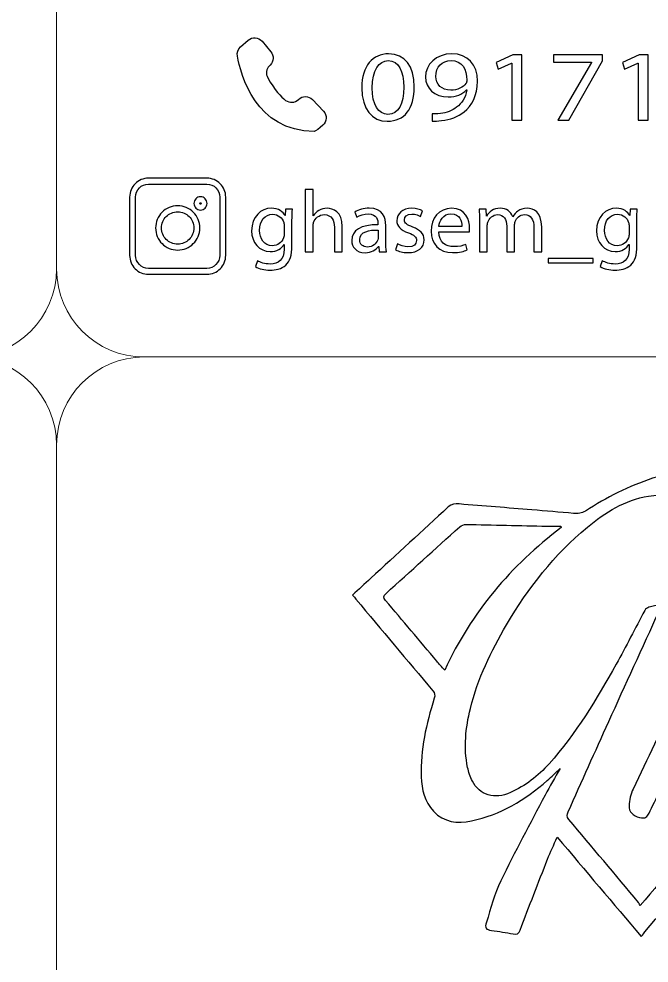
# Model space of a CAD drawing. Header units: millimetres. Extents: x -576 to 618, y 160 to 343.
# Drawn here: x 138.65 to 160.1, y 282.68 to 314.8 of the extents above; entities that cross this region are included whole.
import ezdxf

# ---------------------------------------------------------------- set-up
doc = ezdxf.new("R2010")
doc.units = ezdxf.units.MM
doc.header["$MEASUREMENT"] = 0
doc.layers.add('Layer 1', color=7, linetype='Continuous')

msp = doc.modelspace()

# ---------------------------------------------------------------- linework, layer by layer
at = {"layer": 'Layer 1', "color": 250, "lineweight": 18}
for points in [[(103.1217, 343.1001), (103.1217, 343.1001), (136.9517, 343.1001), (136.9517, 343.1001), (138.5957, 343.1001), (139.9367, 341.7591), (139.9367, 340.1151), (139.9367, 340.1151), (139.9367, 306.2851), (139.9367, 306.2851), (139.9367, 304.6411), (138.5957, 303.3001), (136.9517, 303.3001), (136.9517, 303.3001), (103.1217, 303.3001), (103.1217, 303.3001), (101.4777, 303.3001), (100.1367, 304.6411), (100.1367, 306.2851), (100.1367, 306.2851), (100.1367, 340.1151), (100.1367, 340.1151), (100.1367, 341.7591), (101.4777, 343.1001), (103.1217, 343.1001)], [(142.9217, 343.1001), (142.9217, 343.1001), (176.7517, 343.1001), (176.7517, 343.1001), (178.3957, 343.1001), (179.7367, 341.7591), (179.7367, 340.1151), (179.7367, 340.1151), (179.7367, 306.2851), (179.7367, 306.2851), (179.7367, 304.6411), (178.3957, 303.3001), (176.7517, 303.3001), (176.7517, 303.3001), (142.9217, 303.3001), (142.9217, 303.3001), (141.2777, 303.3001), (139.9367, 304.6411), (139.9367, 306.2851), (139.9367, 306.2851), (139.9367, 340.1151), (139.9367, 340.1151), (139.9367, 341.7591), (141.2777, 343.1001), (142.9217, 343.1001)], [(103.1217, 303.3001), (103.1217, 303.3001), (136.9517, 303.3001), (136.9517, 303.3001), (138.5957, 303.3001), (139.9367, 301.9591), (139.9367, 300.3151), (139.9367, 300.3151), (139.9367, 266.4851), (139.9367, 266.4851), (139.9367, 264.8411), (138.5957, 263.5001), (136.9517, 263.5001), (136.9517, 263.5001), (103.1217, 263.5001), (103.1217, 263.5001), (101.4777, 263.5001), (100.1367, 264.8411), (100.1367, 266.4851), (100.1367, 266.4851), (100.1367, 300.3151), (100.1367, 300.3151), (100.1367, 301.9591), (101.4777, 303.3001), (103.1217, 303.3001)], [(142.9217, 303.3001), (142.9217, 303.3001), (176.7517, 303.3001), (176.7517, 303.3001), (178.3957, 303.3001), (179.7367, 301.9591), (179.7367, 300.3151), (179.7367, 300.3151), (179.7367, 266.4851), (179.7367, 266.4851), (179.7367, 264.8411), (178.3957, 263.5001), (176.7517, 263.5001), (176.7517, 263.5001), (142.9217, 263.5001), (142.9217, 263.5001), (141.2777, 263.5001), (139.9367, 264.8411), (139.9367, 266.4851), (139.9367, 266.4851), (139.9367, 300.3151), (139.9367, 300.3151), (139.9367, 301.9591), (141.2777, 303.3001), (142.9217, 303.3001)]]:
    msp.add_open_spline(points, degree=3, knots=[0, 0, 0, 0, 0.125, 0.125, 0.125, 0.25, 0.25, 0.25, 0.375, 0.375, 0.375, 0.5, 0.5, 0.5, 0.625, 0.625, 0.625, 0.75, 0.75, 0.75, 0.875, 0.875, 0.875, 1, 1, 1, 1], dxfattribs=at)
at = {"layer": 'Layer 1', "color": 230}
for points, knots in [([(147.1781, 313.2016), (147.1781, 313.2016), (147.2074, 313.2304), (147.2074, 313.2304), (147.3313, 313.3527), (147.3407, 313.5498), (147.228, 313.6828), (147.228, 313.6828), (146.9285, 314.0381), (146.9285, 314.0381), (146.8077, 314.1811), (146.5934, 314.1967), (146.4533, 314.0734), (146.4533, 314.0734), (146.1956, 313.8463), (146.1956, 313.8463), (146.107, 313.7683), (146.0667, 313.65), (146.0886, 313.5337), (146.205, 312.909), (146.726, 310.972), (148.7057, 310.972), (148.7503, 310.972), (148.8779, 311.0753), (148.9984, 311.1824), (149.1394, 311.3084), (149.1488, 311.5253), (149.0187, 311.6619), (149.0187, 311.6619), (148.6455, 312.0541), (148.6455, 312.0541), (148.5166, 312.1898), (148.301, 312.1927), (148.1684, 312.06), (148.0502, 311.9417), (147.8639, 311.9284), (147.731, 312.0295), (147.5709, 312.1511), (147.3534, 312.3779), (147.121, 312.7998), (147.0486, 312.9312), (147.0714, 313.0966), (147.1781, 313.2016)], [0, 0, 0, 0, 0.0714286, 0.0714286, 0.0714286, 0.1428571, 0.1428571, 0.1428571, 0.2142857, 0.2142857, 0.2142857, 0.2857143, 0.2857143, 0.2857143, 0.3571429, 0.3571429, 0.3571429, 0.4285714, 0.4285714, 0.4285714, 0.5, 0.5, 0.5, 0.5714286, 0.5714286, 0.5714286, 0.6428571, 0.6428571, 0.6428571, 0.7142857, 0.7142857, 0.7142857, 0.7857143, 0.7857143, 0.7857143, 0.8571429, 0.8571429, 0.8571429, 0.9285714, 0.9285714, 0.9285714, 1, 1, 1, 1]), ([(152.1079, 312.4904), (152.1079, 311.7363), (151.7759, 311.3197), (151.1924, 311.3197), (150.678, 311.3197), (150.3295, 311.7259), (150.3213, 312.4601), (150.3213, 313.2039), (150.7023, 313.6136), (151.2371, 313.6136), (151.7922, 313.6136), (152.1079, 313.1971), (152.1079, 312.4904)], [0, 0, 0, 0, 0.25, 0.25, 0.25, 0.5, 0.5, 0.5, 0.75, 0.75, 0.75, 1, 1, 1, 1]), ([(152.7126, 311.569), (152.7897, 311.5621), (152.8789, 311.569), (153.0003, 311.579), (153.2068, 311.6034), (153.4015, 311.6748), (153.5513, 311.7943), (153.7258, 311.9275), (153.8512, 312.1219), (153.8998, 312.3846), (153.8998, 312.3846), (153.8877, 312.3846), (153.8877, 312.3846), (153.7419, 312.2345), (153.5314, 312.1459), (153.2677, 312.1459), (152.7937, 312.1459), (152.4898, 312.4464), (152.4898, 312.8251), (152.4898, 313.2448), (152.8505, 313.6136), (153.3894, 313.6136), (153.9282, 313.6136), (154.2605, 313.2448), (154.2605, 312.6785), (154.2605, 312.1902), (154.0658, 311.8489), (153.8066, 311.6373), (153.6041, 311.4701), (153.3245, 311.3677), (153.0408, 311.3403), (152.9114, 311.3232), (152.7978, 311.3197), (152.7126, 311.3232), (152.7126, 311.3232), (152.7126, 311.569), (152.7126, 311.569)], [0, 0, 0, 0, 0.0833333, 0.0833333, 0.0833333, 0.1666667, 0.1666667, 0.1666667, 0.25, 0.25, 0.25, 0.3333333, 0.3333333, 0.3333333, 0.4166667, 0.4166667, 0.4166667, 0.5, 0.5, 0.5, 0.5833333, 0.5833333, 0.5833333, 0.6666667, 0.6666667, 0.6666667, 0.75, 0.75, 0.75, 0.8333333, 0.8333333, 0.8333333, 0.9166667, 0.9166667, 0.9166667, 1, 1, 1, 1]), ([(155.4281, 313.2961), (155.4281, 313.2961), (155.42, 313.2961), (155.42, 313.2961), (155.42, 313.2961), (154.9623, 313.088), (154.9623, 313.088), (154.9623, 313.088), (154.8933, 313.3167), (154.8933, 313.3167), (154.8933, 313.3167), (155.4686, 313.576), (155.4686, 313.576), (155.4686, 313.576), (155.7725, 313.576), (155.7725, 313.576), (155.7725, 313.576), (155.7725, 311.3573), (155.7725, 311.3573), (155.7725, 311.3573), (155.4281, 311.3573), (155.4281, 311.3573), (155.4281, 311.3573), (155.4281, 313.2961), (155.4281, 313.2961)], [0, 0, 0, 0, 0.125, 0.125, 0.125, 0.25, 0.25, 0.25, 0.375, 0.375, 0.375, 0.5, 0.5, 0.5, 0.625, 0.625, 0.625, 0.75, 0.75, 0.75, 0.875, 0.875, 0.875, 1, 1, 1, 1]), ([(158.5124, 313.5761), (158.5124, 313.5761), (158.5124, 313.378), (158.5124, 313.378), (158.5124, 313.378), (157.3657, 311.3574), (157.3657, 311.3574), (157.3657, 311.3574), (156.9972, 311.3574), (156.9972, 311.3574), (156.9972, 311.3574), (158.1397, 313.3203), (158.1397, 313.3203), (158.1397, 313.3203), (158.1397, 313.3269), (158.1397, 313.3269), (158.1397, 313.3269), (156.8512, 313.3269), (156.8512, 313.3269), (156.8512, 313.3269), (156.8512, 313.5761), (156.8512, 313.5761), (156.8512, 313.5761), (158.5124, 313.5761), (158.5124, 313.5761)], [0, 0, 0, 0, 0.125, 0.125, 0.125, 0.25, 0.25, 0.25, 0.375, 0.375, 0.375, 0.5, 0.5, 0.5, 0.625, 0.625, 0.625, 0.75, 0.75, 0.75, 0.875, 0.875, 0.875, 1, 1, 1, 1]), ([(159.7246, 313.2961), (159.7246, 313.2961), (159.7164, 313.2961), (159.7164, 313.2961), (159.7164, 313.2961), (159.2587, 313.088), (159.2587, 313.088), (159.2587, 313.088), (159.1899, 313.3167), (159.1899, 313.3167), (159.1899, 313.3167), (159.7652, 313.576), (159.7652, 313.576), (159.7652, 313.576), (160.0691, 313.576), (160.0691, 313.576), (160.0691, 313.576), (160.0691, 311.3573), (160.0691, 311.3573), (160.0691, 311.3573), (159.7246, 311.3573), (159.7246, 311.3573), (159.7246, 311.3573), (159.7246, 313.2961), (159.7246, 313.2961)], [0, 0, 0, 0, 0.125, 0.125, 0.125, 0.25, 0.25, 0.25, 0.375, 0.375, 0.375, 0.5, 0.5, 0.5, 0.625, 0.625, 0.625, 0.75, 0.75, 0.75, 0.875, 0.875, 0.875, 1, 1, 1, 1]), ([(150.678, 312.4564), (150.678, 311.8795), (150.8885, 311.5521), (151.2128, 311.5521), (151.5772, 311.5521), (151.7516, 311.9103), (151.7516, 312.4769), (151.7516, 313.023), (151.5856, 313.3814), (151.2168, 313.3814), (150.9048, 313.3814), (150.678, 313.0607), (150.678, 312.4564)], [0, 0, 0, 0, 0.25, 0.25, 0.25, 0.5, 0.5, 0.5, 0.75, 0.75, 0.75, 1, 1, 1, 1]), ([(152.8425, 312.8457), (152.8425, 312.569), (153.0408, 312.3746), (153.3488, 312.3746), (153.5879, 312.3746), (153.7744, 312.4736), (153.8674, 312.6064), (153.8877, 312.6339), (153.8998, 312.6682), (153.8998, 312.716), (153.8998, 313.0947), (153.7339, 313.3852), (153.361, 313.3852), (153.0571, 313.3852), (152.8425, 313.1596), (152.8425, 312.8457)], [0, 0, 0, 0, 0.2, 0.2, 0.2, 0.4, 0.4, 0.4, 0.6, 0.6, 0.6, 0.8, 0.8, 0.8, 1, 1, 1, 1]), ([(145.0485, 306.1125), (145.0485, 306.1125), (143.0676, 306.1125), (143.0676, 306.1125), (142.8899, 306.1125), (142.7287, 306.1848), (142.6122, 306.3012), (142.4952, 306.4178), (142.423, 306.579), (142.423, 306.7569), (142.423, 306.7569), (142.423, 308.7382), (142.423, 308.7382), (142.423, 308.916), (142.4951, 309.077), (142.6117, 309.1937), (142.7288, 309.3107), (142.8899, 309.3829), (143.0676, 309.3829), (143.0676, 309.3829), (145.0485, 309.3829), (145.0485, 309.3829), (145.2263, 309.3829), (145.3874, 309.3107), (145.504, 309.1941), (145.621, 309.077), (145.6932, 308.916), (145.6932, 308.7382), (145.6932, 308.7382), (145.6932, 306.7569), (145.6932, 306.7569), (145.6932, 306.579), (145.6209, 306.4178), (145.5044, 306.3012), (145.3874, 306.1848), (145.2263, 306.1125), (145.0485, 306.1125)], [0, 0, 0, 0, 0.0833333, 0.0833333, 0.0833333, 0.1666667, 0.1666667, 0.1666667, 0.25, 0.25, 0.25, 0.3333333, 0.3333333, 0.3333333, 0.4166667, 0.4166667, 0.4166667, 0.5, 0.5, 0.5, 0.5833333, 0.5833333, 0.5833333, 0.6666667, 0.6666667, 0.6666667, 0.75, 0.75, 0.75, 0.8333333, 0.8333333, 0.8333333, 0.9166667, 0.9166667, 0.9166667, 1, 1, 1, 1]), ([(143.0676, 306.3142), (143.0676, 306.3142), (145.0485, 306.3142), (145.0485, 306.3142), (145.1711, 306.3142), (145.282, 306.3637), (145.362, 306.4436), (145.4419, 306.5239), (145.4915, 306.6346), (145.4915, 306.7569), (145.4915, 306.7569), (145.4915, 308.7382), (145.4915, 308.7382), (145.4915, 308.8608), (145.442, 308.9717), (145.3621, 309.0517), (145.282, 309.1317), (145.1711, 309.1812), (145.0485, 309.1812), (145.0485, 309.1812), (143.0676, 309.1812), (143.0676, 309.1812), (142.945, 309.1812), (142.8341, 309.1317), (142.7541, 309.0517), (142.6741, 308.9717), (142.6246, 308.8608), (142.6246, 308.7382), (142.6246, 308.7382), (142.6246, 306.7569), (142.6246, 306.7569), (142.6246, 306.6346), (142.6742, 306.5239), (142.7544, 306.4438), (142.8341, 306.3637), (142.945, 306.3142), (143.0676, 306.3142)], [0, 0, 0, 0, 0.0833333, 0.0833333, 0.0833333, 0.1666667, 0.1666667, 0.1666667, 0.25, 0.25, 0.25, 0.3333333, 0.3333333, 0.3333333, 0.4166667, 0.4166667, 0.4166667, 0.5, 0.5, 0.5, 0.5833333, 0.5833333, 0.5833333, 0.6666667, 0.6666667, 0.6666667, 0.75, 0.75, 0.75, 0.8333333, 0.8333333, 0.8333333, 0.9166667, 0.9166667, 0.9166667, 1, 1, 1, 1]), ([(148.3963, 309.0023), (148.3963, 309.0023), (148.6662, 309.0023), (148.6662, 309.0023), (148.6662, 309.0023), (148.6662, 308.099), (148.6662, 308.099), (148.6662, 308.099), (148.6721, 308.099), (148.6721, 308.099), (148.7152, 308.1742), (148.7826, 308.2401), (148.8653, 308.2847), (148.9451, 308.3296), (149.04, 308.3592), (149.1414, 308.3592), (149.3407, 308.3592), (149.6597, 308.2401), (149.6597, 307.7405), (149.6597, 307.7405), (149.6597, 306.8794), (149.6597, 306.8794), (149.6597, 306.8794), (149.3897, 306.8794), (149.3897, 306.8794), (149.3897, 306.8794), (149.3897, 307.7106), (149.3897, 307.7106), (149.3897, 307.9436), (149.3008, 308.1411), (149.0462, 308.1411), (148.8715, 308.1411), (148.7336, 308.0214), (148.6846, 307.8778), (148.6694, 307.8423), (148.6662, 307.8032), (148.6662, 307.7524), (148.6662, 307.7524), (148.6662, 306.8794), (148.6662, 306.8794), (148.6662, 306.8794), (148.3963, 306.8794), (148.3963, 306.8794), (148.3963, 306.8794), (148.3963, 309.0023), (148.3963, 309.0023)], [0, 0, 0, 0, 0.0666667, 0.0666667, 0.0666667, 0.1333333, 0.1333333, 0.1333333, 0.2, 0.2, 0.2, 0.2666667, 0.2666667, 0.2666667, 0.3333333, 0.3333333, 0.3333333, 0.4, 0.4, 0.4, 0.4666667, 0.4666667, 0.4666667, 0.5333333, 0.5333333, 0.5333333, 0.6, 0.6, 0.6, 0.6666667, 0.6666667, 0.6666667, 0.7333333, 0.7333333, 0.7333333, 0.8, 0.8, 0.8, 0.8666667, 0.8666667, 0.8666667, 0.9333333, 0.9333333, 0.9333333, 1, 1, 1, 1]), ([(145.0599, 308.5245), (145.0599, 308.4624), (145.0347, 308.4061), (144.994, 308.3654), (144.9534, 308.3247), (144.897, 308.2995), (144.8349, 308.2995), (144.7728, 308.2995), (144.7165, 308.3247), (144.6758, 308.3654), (144.6351, 308.4061), (144.6099, 308.4624), (144.6099, 308.5245), (144.6099, 308.5866), (144.6351, 308.6429), (144.6758, 308.6836), (144.7165, 308.7243), (144.7728, 308.7495), (144.8349, 308.7495), (144.897, 308.7495), (144.9534, 308.7243), (144.994, 308.6836), (145.0347, 308.6429), (145.0599, 308.5866), (145.0599, 308.5245)], [0, 0, 0, 0, 0.125, 0.125, 0.125, 0.25, 0.25, 0.25, 0.375, 0.375, 0.375, 0.5, 0.5, 0.5, 0.625, 0.625, 0.625, 0.75, 0.75, 0.75, 0.875, 0.875, 0.875, 1, 1, 1, 1]), ([(144.8115, 307.6887), (144.8115, 307.4814), (144.7271, 307.2932), (144.5907, 307.1569), (144.4548, 307.0204), (144.2666, 306.9361), (144.0588, 306.9361), (143.8511, 306.9361), (143.6628, 307.0205), (143.5267, 307.1565), (143.3905, 307.2927), (143.3063, 307.481), (143.3063, 307.6887), (143.3063, 307.8963), (143.3906, 308.0844), (143.5267, 308.2207), (143.6629, 308.3574), (143.8511, 308.4416), (144.0588, 308.4416), (144.2663, 308.4416), (144.4546, 308.3572), (144.591, 308.2207), (144.7272, 308.0844), (144.8115, 307.8963), (144.8115, 307.6887)], [0, 0, 0, 0, 0.125, 0.125, 0.125, 0.25, 0.25, 0.25, 0.375, 0.375, 0.375, 0.5, 0.5, 0.5, 0.625, 0.625, 0.625, 0.75, 0.75, 0.75, 0.875, 0.875, 0.875, 1, 1, 1, 1]), ([(144.8515, 308.508), (144.8556, 308.5121), (144.8583, 308.5181), (144.8583, 308.5245), (144.8583, 308.531), (144.8556, 308.5369), (144.8515, 308.5411), (144.8473, 308.5452), (144.8414, 308.5479), (144.8349, 308.5479), (144.8285, 308.5479), (144.8225, 308.5452), (144.8184, 308.5411), (144.8142, 308.5369), (144.8116, 308.531), (144.8116, 308.5245), (144.8116, 308.5181), (144.8142, 308.5121), (144.8184, 308.508), (144.8225, 308.5038), (144.8285, 308.5012), (144.8349, 308.5012), (144.8414, 308.5012), (144.8473, 308.5038), (144.8515, 308.508)], [0, 0, 0, 0, 0.125, 0.125, 0.125, 0.25, 0.25, 0.25, 0.375, 0.375, 0.375, 0.5, 0.5, 0.5, 0.625, 0.625, 0.625, 0.75, 0.75, 0.75, 0.875, 0.875, 0.875, 1, 1, 1, 1]), ([(147.9606, 308.3265), (147.9546, 308.2219), (147.9484, 308.1052), (147.9484, 307.9289), (147.9484, 307.9289), (147.9484, 307.0887), (147.9484, 307.0887), (147.9484, 306.757), (147.881, 306.5533), (147.7369, 306.4278), (147.5927, 306.2965), (147.3843, 306.2544), (147.1971, 306.2544), (147.0192, 306.2544), (146.8232, 306.2965), (146.7035, 306.3742), (146.7035, 306.3742), (146.7712, 306.5745), (146.7712, 306.5745), (146.8692, 306.5146), (147.0223, 306.4609), (147.2065, 306.4609), (147.4822, 306.4609), (147.6848, 306.6013), (147.6848, 306.9664), (147.6848, 306.9664), (147.6848, 307.1274), (147.6848, 307.1274), (147.6848, 307.1274), (147.6785, 307.1274), (147.6785, 307.1274), (147.5958, 306.9932), (147.4364, 306.8855), (147.2065, 306.8855), (146.8383, 306.8855), (146.5749, 307.1904), (146.5749, 307.5911), (146.5749, 308.0815), (146.9028, 308.3595), (147.2433, 308.3595), (147.5006, 308.3595), (147.6417, 308.2279), (147.7063, 308.1084), (147.7063, 308.1084), (147.7122, 308.1084), (147.7122, 308.1084), (147.7122, 308.1084), (147.7247, 308.3265), (147.7247, 308.3265), (147.7247, 308.3265), (147.9606, 308.3265), (147.9606, 308.3265)], [0, 0, 0, 0, 0.0588235, 0.0588235, 0.0588235, 0.1176471, 0.1176471, 0.1176471, 0.1764706, 0.1764706, 0.1764706, 0.2352941, 0.2352941, 0.2352941, 0.2941176, 0.2941176, 0.2941176, 0.3529412, 0.3529412, 0.3529412, 0.4117647, 0.4117647, 0.4117647, 0.4705882, 0.4705882, 0.4705882, 0.5294118, 0.5294118, 0.5294118, 0.5882353, 0.5882353, 0.5882353, 0.6470588, 0.6470588, 0.6470588, 0.7058824, 0.7058824, 0.7058824, 0.7647059, 0.7647059, 0.7647059, 0.8235294, 0.8235294, 0.8235294, 0.8823529, 0.8823529, 0.8823529, 0.9411765, 0.9411765, 0.9411765, 1, 1, 1, 1]), ([(150.92, 306.8794), (150.92, 306.8794), (150.8985, 307.062), (150.8985, 307.062), (150.8985, 307.062), (150.8891, 307.062), (150.8891, 307.062), (150.8064, 306.9484), (150.647, 306.8465), (150.4355, 306.8465), (150.135, 306.8465), (149.9818, 307.0526), (149.9818, 307.2621), (149.9818, 307.6118), (150.3007, 307.8033), (150.8738, 307.8002), (150.8738, 307.8002), (150.8738, 307.8302), (150.8738, 307.8302), (150.8738, 307.9497), (150.8401, 308.165), (150.5366, 308.165), (150.3986, 308.165), (150.2548, 308.1232), (150.1503, 308.0573), (150.1503, 308.0573), (150.0891, 308.2308), (150.0891, 308.2308), (150.2117, 308.3085), (150.3896, 308.3594), (150.5765, 308.3594), (151.0301, 308.3594), (151.1406, 308.0573), (151.1406, 307.7675), (151.1406, 307.7675), (151.1406, 307.2261), (151.1406, 307.2261), (151.1406, 307.1007), (151.1469, 306.9781), (151.1653, 306.8794), (151.1653, 306.8794), (150.92, 306.8794), (150.92, 306.8794)], [0, 0, 0, 0, 0.0714286, 0.0714286, 0.0714286, 0.1428571, 0.1428571, 0.1428571, 0.2142857, 0.2142857, 0.2142857, 0.2857143, 0.2857143, 0.2857143, 0.3571429, 0.3571429, 0.3571429, 0.4285714, 0.4285714, 0.4285714, 0.5, 0.5, 0.5, 0.5714286, 0.5714286, 0.5714286, 0.6428571, 0.6428571, 0.6428571, 0.7142857, 0.7142857, 0.7142857, 0.7857143, 0.7857143, 0.7857143, 0.8571429, 0.8571429, 0.8571429, 0.9285714, 0.9285714, 0.9285714, 1, 1, 1, 1]), ([(151.5395, 307.1485), (151.6191, 307.0976), (151.7605, 307.044), (151.8953, 307.044), (152.0915, 307.044), (152.1832, 307.1397), (152.1832, 307.259), (152.1832, 307.3847), (152.1068, 307.4536), (151.9075, 307.5251), (151.6406, 307.618), (151.515, 307.7616), (151.515, 307.9351), (151.515, 308.1682), (151.708, 308.3594), (152.027, 308.3594), (152.1773, 308.3594), (152.309, 308.3176), (152.3917, 308.2699), (152.3917, 308.2699), (152.3246, 308.0783), (152.3246, 308.0783), (152.2662, 308.1145), (152.1589, 308.1622), (152.0207, 308.1622), (151.8616, 308.1622), (151.7727, 308.0724), (151.7727, 307.9647), (151.7727, 307.8449), (151.8616, 307.7916), (152.0547, 307.7195), (152.3121, 307.6237), (152.4438, 307.4983), (152.4438, 307.2833), (152.4438, 307.029), (152.2416, 306.8496), (151.889, 306.8496), (151.7264, 306.8496), (151.5764, 306.8883), (151.4722, 306.9482), (151.4722, 306.9482), (151.5395, 307.1485), (151.5395, 307.1485)], [0, 0, 0, 0, 0.0714286, 0.0714286, 0.0714286, 0.1428571, 0.1428571, 0.1428571, 0.2142857, 0.2142857, 0.2142857, 0.2857143, 0.2857143, 0.2857143, 0.3571429, 0.3571429, 0.3571429, 0.4285714, 0.4285714, 0.4285714, 0.5, 0.5, 0.5, 0.5714286, 0.5714286, 0.5714286, 0.6428571, 0.6428571, 0.6428571, 0.7142857, 0.7142857, 0.7142857, 0.7857143, 0.7857143, 0.7857143, 0.8571429, 0.8571429, 0.8571429, 0.9285714, 0.9285714, 0.9285714, 1, 1, 1, 1]), ([(152.941, 307.5552), (152.9469, 307.1994), (153.1799, 307.0528), (153.4499, 307.0528), (153.6429, 307.0528), (153.7597, 307.0859), (153.8608, 307.1274), (153.8608, 307.1274), (153.9069, 306.9392), (153.9069, 306.9392), (153.8118, 306.8974), (153.6492, 306.8496), (153.4133, 306.8496), (152.9563, 306.8496), (152.6836, 307.1423), (152.6836, 307.5791), (152.6836, 308.0157), (152.9469, 308.3595), (153.3793, 308.3595), (153.8639, 308.3595), (153.9925, 307.9439), (153.9925, 307.6777), (153.9925, 307.6238), (153.9865, 307.582), (153.9834, 307.5552), (153.9834, 307.5552), (152.941, 307.5552), (152.941, 307.5552)], [0, 0, 0, 0, 0.1111111, 0.1111111, 0.1111111, 0.2222222, 0.2222222, 0.2222222, 0.3333333, 0.3333333, 0.3333333, 0.4444444, 0.4444444, 0.4444444, 0.5555556, 0.5555556, 0.5555556, 0.6666667, 0.6666667, 0.6666667, 0.7777778, 0.7777778, 0.7777778, 0.8888889, 0.8888889, 0.8888889, 1, 1, 1, 1]), ([(154.327, 307.9349), (154.327, 308.0844), (154.3239, 308.207), (154.3148, 308.3265), (154.3148, 308.3265), (154.5506, 308.3265), (154.5506, 308.3265), (154.5506, 308.3265), (154.5632, 308.0934), (154.5632, 308.0934), (154.5632, 308.0934), (154.5722, 308.0934), (154.5722, 308.0934), (154.6552, 308.2307), (154.7932, 308.3593), (155.0383, 308.3593), (155.2405, 308.3593), (155.394, 308.2401), (155.4583, 308.0694), (155.4583, 308.0694), (155.4645, 308.0694), (155.4645, 308.0694), (155.5104, 308.15), (155.5688, 308.2129), (155.6299, 308.2579), (155.7188, 308.3234), (155.8172, 308.3593), (155.9581, 308.3593), (156.1544, 308.3593), (156.4456, 308.2338), (156.4456, 307.7318), (156.4456, 307.7318), (156.4456, 306.8794), (156.4456, 306.8794), (156.4456, 306.8794), (156.1819, 306.8794), (156.1819, 306.8794), (156.1819, 306.8794), (156.1819, 307.6987), (156.1819, 307.6987), (156.1819, 307.9768), (156.0776, 308.1443), (155.8602, 308.1443), (155.7067, 308.1443), (155.5872, 308.0336), (155.5413, 307.905), (155.5288, 307.8691), (155.5198, 307.8214), (155.5198, 307.7733), (155.5198, 307.7733), (155.5198, 306.8794), (155.5198, 306.8794), (155.5198, 306.8794), (155.2562, 306.8794), (155.2562, 306.8794), (155.2562, 306.8794), (155.2562, 307.7465), (155.2562, 307.7465), (155.2562, 307.9768), (155.1519, 308.1443), (154.9463, 308.1443), (154.7775, 308.1443), (154.6552, 308.0126), (154.6121, 307.881), (154.5969, 307.8423), (154.5906, 307.7973), (154.5906, 307.7524), (154.5906, 307.7524), (154.5906, 306.8794), (154.5906, 306.8794), (154.5906, 306.8794), (154.327, 306.8794), (154.327, 306.8794), (154.327, 306.8794), (154.327, 307.9349), (154.327, 307.9349)], [0, 0, 0, 0, 0.04, 0.04, 0.04, 0.08, 0.08, 0.08, 0.12, 0.12, 0.12, 0.16, 0.16, 0.16, 0.2, 0.2, 0.2, 0.24, 0.24, 0.24, 0.28, 0.28, 0.28, 0.32, 0.32, 0.32, 0.36, 0.36, 0.36, 0.4, 0.4, 0.4, 0.44, 0.44, 0.44, 0.48, 0.48, 0.48, 0.52, 0.52, 0.52, 0.56, 0.56, 0.56, 0.6, 0.6, 0.6, 0.64, 0.64, 0.64, 0.68, 0.68, 0.68, 0.72, 0.72, 0.72, 0.76, 0.76, 0.76, 0.8, 0.8, 0.8, 0.84, 0.84, 0.84, 0.88, 0.88, 0.88, 0.92, 0.92, 0.92, 0.96, 0.96, 0.96, 1, 1, 1, 1]), ([(159.6964, 308.3265), (159.6905, 308.2219), (159.6842, 308.1052), (159.6842, 307.9289), (159.6842, 307.9289), (159.6842, 307.0887), (159.6842, 307.0887), (159.6842, 306.757), (159.6168, 306.5533), (159.4727, 306.4278), (159.3285, 306.2965), (159.1201, 306.2544), (158.9329, 306.2544), (158.755, 306.2544), (158.5591, 306.2965), (158.4393, 306.3742), (158.4393, 306.3742), (158.507, 306.5745), (158.507, 306.5745), (158.6049, 306.5146), (158.7582, 306.4609), (158.9423, 306.4609), (159.218, 306.4609), (159.4206, 306.6013), (159.4206, 306.9664), (159.4206, 306.9664), (159.4206, 307.1274), (159.4206, 307.1274), (159.4206, 307.1274), (159.4143, 307.1274), (159.4143, 307.1274), (159.3317, 306.9932), (159.1722, 306.8855), (158.9423, 306.8855), (158.5741, 306.8855), (158.3108, 307.1904), (158.3108, 307.5911), (158.3108, 308.0815), (158.6386, 308.3595), (158.9791, 308.3595), (159.2365, 308.3595), (159.3775, 308.2279), (159.4421, 308.1084), (159.4421, 308.1084), (159.448, 308.1084), (159.448, 308.1084), (159.448, 308.1084), (159.4605, 308.3265), (159.4605, 308.3265), (159.4605, 308.3265), (159.6964, 308.3265), (159.6964, 308.3265)], [0, 0, 0, 0, 0.0588235, 0.0588235, 0.0588235, 0.1176471, 0.1176471, 0.1176471, 0.1764706, 0.1764706, 0.1764706, 0.2352941, 0.2352941, 0.2352941, 0.2941176, 0.2941176, 0.2941176, 0.3529412, 0.3529412, 0.3529412, 0.4117647, 0.4117647, 0.4117647, 0.4705882, 0.4705882, 0.4705882, 0.5294118, 0.5294118, 0.5294118, 0.5882353, 0.5882353, 0.5882353, 0.6470588, 0.6470588, 0.6470588, 0.7058824, 0.7058824, 0.7058824, 0.7647059, 0.7647059, 0.7647059, 0.8235294, 0.8235294, 0.8235294, 0.8823529, 0.8823529, 0.8823529, 0.9411765, 0.9411765, 0.9411765, 1, 1, 1, 1]), ([(144.4487, 307.2992), (144.5483, 307.3985), (144.6098, 307.5364), (144.6098, 307.6887), (144.6098, 307.8412), (144.5481, 307.9793), (144.4484, 308.079), (144.3491, 308.1784), (144.2112, 308.24), (144.0588, 308.24), (143.9067, 308.24), (143.7689, 308.1783), (143.6692, 308.0786), (143.5696, 307.9792), (143.5079, 307.8412), (143.5079, 307.6887), (143.5079, 307.5367), (143.5696, 307.3988), (143.6693, 307.2991), (143.7689, 307.1995), (143.9067, 307.1378), (144.0588, 307.1378), (144.211, 307.1378), (144.3488, 307.1995), (144.4487, 307.2992)], [0, 0, 0, 0, 0.125, 0.125, 0.125, 0.25, 0.25, 0.25, 0.375, 0.375, 0.375, 0.5, 0.5, 0.5, 0.625, 0.625, 0.625, 0.75, 0.75, 0.75, 0.875, 0.875, 0.875, 1, 1, 1, 1]), ([(147.6816, 307.7555), (147.6816, 307.8004), (147.6785, 307.8394), (147.6664, 307.8752), (147.617, 308.0275), (147.4853, 308.153), (147.2891, 308.153), (147.0317, 308.153), (146.8477, 307.9408), (146.8477, 307.606), (146.8477, 307.3218), (146.9949, 307.0859), (147.286, 307.0859), (147.4516, 307.0859), (147.6021, 307.1876), (147.6601, 307.3548), (147.6754, 307.3995), (147.6816, 307.4504), (147.6816, 307.4953), (147.6816, 307.4953), (147.6816, 307.7555), (147.6816, 307.7555)], [0, 0, 0, 0, 0.1428571, 0.1428571, 0.1428571, 0.2857143, 0.2857143, 0.2857143, 0.4285714, 0.4285714, 0.4285714, 0.5714286, 0.5714286, 0.5714286, 0.7142857, 0.7142857, 0.7142857, 0.8571429, 0.8571429, 0.8571429, 1, 1, 1, 1]), ([(153.7319, 307.7435), (153.735, 307.9108), (153.6614, 308.171), (153.3578, 308.171), (153.0851, 308.171), (152.9653, 307.9258), (152.944, 307.7435), (152.944, 307.7435), (153.7319, 307.7435), (153.7319, 307.7435)], [0, 0, 0, 0, 0.3333333, 0.3333333, 0.3333333, 0.6666667, 0.6666667, 0.6666667, 1, 1, 1, 1]), ([(159.4175, 307.7555), (159.4175, 307.8004), (159.4143, 307.8394), (159.4022, 307.8752), (159.3528, 308.0275), (159.2212, 308.153), (159.025, 308.153), (158.7675, 308.153), (158.5834, 307.9408), (158.5834, 307.606), (158.5834, 307.3218), (158.7307, 307.0859), (159.0219, 307.0859), (159.1875, 307.0859), (159.3379, 307.1876), (159.3959, 307.3548), (159.4112, 307.3995), (159.4175, 307.4504), (159.4175, 307.4953), (159.4175, 307.4953), (159.4175, 307.7555), (159.4175, 307.7555)], [0, 0, 0, 0, 0.1428571, 0.1428571, 0.1428571, 0.2857143, 0.2857143, 0.2857143, 0.4285714, 0.4285714, 0.4285714, 0.5714286, 0.5714286, 0.5714286, 0.7142857, 0.7142857, 0.7142857, 0.8571429, 0.8571429, 0.8571429, 1, 1, 1, 1]), ([(150.8801, 307.618), (150.5859, 307.624), (150.2514, 307.5731), (150.2514, 307.292), (150.2514, 307.1216), (150.3681, 307.0408), (150.506, 307.0408), (150.6992, 307.0408), (150.8217, 307.1603), (150.8648, 307.2832), (150.8738, 307.3101), (150.8801, 307.3397), (150.8801, 307.3665), (150.8801, 307.3665), (150.8801, 307.618), (150.8801, 307.618)], [0, 0, 0, 0, 0.2, 0.2, 0.2, 0.4, 0.4, 0.4, 0.6, 0.6, 0.6, 0.8, 0.8, 0.8, 1, 1, 1, 1]), ([(158.1938, 306.5055), (158.1938, 306.5055), (156.6606, 306.5055), (156.6606, 306.5055), (156.6606, 306.5055), (156.6606, 306.655), (156.6606, 306.655), (156.6606, 306.655), (158.1938, 306.655), (158.1938, 306.655), (158.1938, 306.655), (158.1938, 306.5055), (158.1938, 306.5055)], [0, 0, 0, 0, 0.25, 0.25, 0.25, 0.5, 0.5, 0.5, 0.75, 0.75, 0.75, 1, 1, 1, 1]), ([(170.6465, 296.5233), (170.557, 296.7854), (170.4911, 297.045), (170.3819, 297.2846), (170.0147, 298.0918), (169.3751, 298.5398), (168.4958, 298.6156), (167.859, 298.6706), (167.2424, 298.5566), (166.6605, 298.2824), (166.6093, 298.2584), (166.5619, 298.2268), (166.5133, 298.1982), (166.4986, 298.1894), (166.4855, 298.1785), (166.4125, 298.1257), (166.5251, 298.0385), (166.6262, 297.9697), (166.7157, 297.8884), (167.6368, 297.0484), (168.5566, 296.2069), (169.4762, 295.3648), (169.6555, 295.2004), (169.6549, 295.1991), (169.502, 295.0184), (167.7189, 292.9118), (165.9351, 290.8054), (164.152, 288.6986), (163.986, 288.5021), (163.8228, 288.3033), (163.658, 288.1058), (163.6709, 288.088), (163.6839, 288.0706), (163.697, 288.0528), (164.0178, 288.2375), (164.3554, 288.3978), (164.6546, 288.6116), (165.1801, 288.9863), (165.6808, 289.3954), (166.195, 289.7853), (166.2587, 289.8337), (166.3438, 289.8537), (166.419, 289.8868), (166.4296, 289.8687), (166.4402, 289.8506), (166.4508, 289.8325), (166.3207, 289.712), (166.191, 289.5913), (166.0605, 289.4708), (165.243, 288.7145), (164.332, 288.1021), (163.3176, 287.6353), (163.137, 287.5523), (163.0072, 287.3464), (162.8693, 287.1838), (161.8974, 286.039), (160.9289, 284.8906), (159.9597, 283.7433), (159.9233, 283.7002), (159.8886, 283.6553), (159.8337, 283.5869), (158.8727, 284.7214), (157.9336, 285.8294), (156.9713, 286.9654), (156.8534, 286.6964), (156.7404, 286.4587), (156.6443, 286.2147), (156.3289, 285.4141), (156.0163, 284.6119), (155.7108, 283.8072), (155.663, 283.6808), (155.6122, 283.644), (155.4767, 283.6734), (155.2337, 283.7261), (154.9857, 283.7551), (154.7398, 283.7938), (154.5469, 283.8241), (154.5008, 283.8687), (154.5642, 284.0709), (154.7123, 284.5455), (154.8393, 285.0346), (155.0546, 285.4796), (155.5302, 286.4631), (156.0524, 287.4247), (156.561, 288.3919), (156.7214, 288.6974), (156.8995, 288.9935), (157.074, 289.3017), (156.9223, 289.1598), (156.7825, 289.0213), (156.6347, 288.8914), (155.8823, 288.2309), (155.045, 287.7257), (154.0527, 287.5196), (153.5754, 287.4203), (153.117, 287.4668), (152.7648, 287.8462), (152.4615, 288.1726), (152.3588, 288.5885), (152.3435, 289.0219), (152.3108, 289.9405), (152.5201, 290.8216), (152.7869, 291.6911), (152.8193, 291.7969), (152.8103, 291.8646), (152.7392, 291.9489), (151.8652, 292.9835), (150.995, 294.0216), (150.1242, 295.0587), (150.0884, 295.1015), (150.0549, 295.1461), (150.0116, 295.201), (150.2209, 295.395), (150.4228, 295.5835), (150.6259, 295.7707), (151.5061, 296.5801), (152.3888, 297.387), (153.2643, 298.2016), (153.3816, 298.3108), (153.502, 298.3111), (153.6387, 298.2999), (154.4627, 298.2328), (155.2868, 298.1666), (156.1108, 298.0989), (156.5847, 298.0603), (157.0587, 298.0225), (157.5317, 297.977), (157.6777, 297.9629), (157.8028, 297.977), (157.9332, 298.0603), (158.6512, 298.5201), (159.4062, 298.9073), (160.2187, 299.1744), (160.6671, 299.3217), (161.1229, 299.4297), (161.6025, 299.3982), (161.9227, 299.377), (162.1972, 299.1985), (162.1978, 298.9279), (162.1988, 298.7308), (162.1288, 298.5161), (162.0322, 298.3411), (161.9517, 298.1954), (161.7873, 298.0959), (161.6247, 297.942), (161.5345, 298.0465), (161.4599, 298.1539), (161.3657, 298.2384), (160.9957, 298.5701), (160.555, 298.645), (160.0789, 298.5682), (159.2721, 298.4388), (158.6125, 298.0125), (157.9991, 297.508), (156.8687, 296.5785), (155.9879, 295.4391), (155.249, 294.1844), (154.7214, 293.2884), (154.2668, 292.3594), (154.0171, 291.3426), (153.8549, 290.6808), (153.7866, 290.0132), (153.9245, 289.3389), (153.9573, 289.18), (154.0144, 289.0219), (154.0858, 288.8755), (154.3189, 288.3994), (154.8493, 288.2393), (155.3832, 288.4818), (155.8908, 288.7123), (156.3248, 289.0478), (156.6958, 289.4608), (157.6147, 290.4846), (158.3092, 291.6615), (158.9804, 292.8518), (159.3195, 293.453), (159.6262, 294.0728), (159.9529, 294.6815), (159.9788, 294.7302), (160.0415, 294.7719), (160.0961, 294.7894), (160.2178, 294.8284), (160.3448, 294.8499), (160.5117, 294.8883), (160.4811, 294.7876), (160.4686, 294.719), (160.4402, 294.6575), (159.8702, 293.4048), (159.2961, 292.1539), (158.7273, 290.9005), (158.264, 289.879), (157.8065, 288.8543), (157.3458, 287.8315), (157.3039, 287.7389), (157.2896, 287.6624), (157.3672, 287.5707), (158.1607, 286.6306), (158.9492, 285.6867), (159.7385, 284.7436), (159.7567, 284.7221), (159.7679, 284.6949), (159.7981, 284.6431), (160.6767, 285.683), (161.5301, 286.6931), (162.3975, 287.7195), (161.927, 287.8977), (161.9981, 288.2702), (162.0552, 288.6172), (162.1698, 289.307), (162.4705, 289.9317), (162.7747, 290.5538), (163.0088, 291.0321), (163.239, 291.5127), (163.4681, 291.9935), (163.4999, 292.0608), (163.5145, 292.1367), (163.5463, 292.2375), (163.2493, 292.185), (163.0374, 292.0478), (162.8372, 291.893), (161.9866, 291.2353), (161.3525, 290.4044), (160.8905, 289.4381), (160.6387, 288.9118), (160.3904, 288.3839), (160.1379, 287.8578), (160.0218, 287.615), (159.9832, 287.5941), (159.7728, 287.6397), (159.5545, 287.6861), (159.3997, 287.8331), (159.4178, 288.0306), (159.4353, 288.2247), (159.4699, 288.4297), (159.5532, 288.6028), (160.0418, 289.6191), (160.5117, 290.6465), (161.0549, 291.6331), (161.751, 292.8983), (162.4843, 294.1451), (163.2506, 295.3691), (163.8792, 296.3732), (164.6496, 297.269), (165.6387, 297.9476), (166.6846, 298.6653), (167.8387, 298.9217), (169.0824, 298.6643), (169.7435, 298.5276), (170.2443, 298.1165), (170.6184, 297.5623), (170.7429, 297.3776), (170.844, 297.1704), (170.9183, 296.9601), (170.9863, 296.767), (170.8515, 296.5766), (170.6465, 296.5233)], [0, 0, 0, 0, 0.0117647, 0.0117647, 0.0117647, 0.0235294, 0.0235294, 0.0235294, 0.0352941, 0.0352941, 0.0352941, 0.0470588, 0.0470588, 0.0470588, 0.0588235, 0.0588235, 0.0588235, 0.0705882, 0.0705882, 0.0705882, 0.0823529, 0.0823529, 0.0823529, 0.0941176, 0.0941176, 0.0941176, 0.1058824, 0.1058824, 0.1058824, 0.1176471, 0.1176471, 0.1176471, 0.1294118, 0.1294118, 0.1294118, 0.1411765, 0.1411765, 0.1411765, 0.1529412, 0.1529412, 0.1529412, 0.1647059, 0.1647059, 0.1647059, 0.1764706, 0.1764706, 0.1764706, 0.1882353, 0.1882353, 0.1882353, 0.2, 0.2, 0.2, 0.2117647, 0.2117647, 0.2117647, 0.2235294, 0.2235294, 0.2235294, 0.2352941, 0.2352941, 0.2352941, 0.2470588, 0.2470588, 0.2470588, 0.2588235, 0.2588235, 0.2588235, 0.2705882, 0.2705882, 0.2705882, 0.2823529, 0.2823529, 0.2823529, 0.2941176, 0.2941176, 0.2941176, 0.3058824, 0.3058824, 0.3058824, 0.3176471, 0.3176471, 0.3176471, 0.3294118, 0.3294118, 0.3294118, 0.3411765, 0.3411765, 0.3411765, 0.3529412, 0.3529412, 0.3529412, 0.3647059, 0.3647059, 0.3647059, 0.3764706, 0.3764706, 0.3764706, 0.3882353, 0.3882353, 0.3882353, 0.4, 0.4, 0.4, 0.4117647, 0.4117647, 0.4117647, 0.4235294, 0.4235294, 0.4235294, 0.4352941, 0.4352941, 0.4352941, 0.4470588, 0.4470588, 0.4470588, 0.4588235, 0.4588235, 0.4588235, 0.4705882, 0.4705882, 0.4705882, 0.4823529, 0.4823529, 0.4823529, 0.4941176, 0.4941176, 0.4941176, 0.5058824, 0.5058824, 0.5058824, 0.5176471, 0.5176471, 0.5176471, 0.5294118, 0.5294118, 0.5294118, 0.5411765, 0.5411765, 0.5411765, 0.5529412, 0.5529412, 0.5529412, 0.5647059, 0.5647059, 0.5647059, 0.5764706, 0.5764706, 0.5764706, 0.5882353, 0.5882353, 0.5882353, 0.6, 0.6, 0.6, 0.6117647, 0.6117647, 0.6117647, 0.6235294, 0.6235294, 0.6235294, 0.6352941, 0.6352941, 0.6352941, 0.6470588, 0.6470588, 0.6470588, 0.6588235, 0.6588235, 0.6588235, 0.6705882, 0.6705882, 0.6705882, 0.6823529, 0.6823529, 0.6823529, 0.6941176, 0.6941176, 0.6941176, 0.7058824, 0.7058824, 0.7058824, 0.7176471, 0.7176471, 0.7176471, 0.7294118, 0.7294118, 0.7294118, 0.7411765, 0.7411765, 0.7411765, 0.7529412, 0.7529412, 0.7529412, 0.7647059, 0.7647059, 0.7647059, 0.7764706, 0.7764706, 0.7764706, 0.7882353, 0.7882353, 0.7882353, 0.8, 0.8, 0.8, 0.8117647, 0.8117647, 0.8117647, 0.8235294, 0.8235294, 0.8235294, 0.8352941, 0.8352941, 0.8352941, 0.8470588, 0.8470588, 0.8470588, 0.8588235, 0.8588235, 0.8588235, 0.8705882, 0.8705882, 0.8705882, 0.8823529, 0.8823529, 0.8823529, 0.8941176, 0.8941176, 0.8941176, 0.9058824, 0.9058824, 0.9058824, 0.9176471, 0.9176471, 0.9176471, 0.9294118, 0.9294118, 0.9294118, 0.9411765, 0.9411765, 0.9411765, 0.9529412, 0.9529412, 0.9529412, 0.9647059, 0.9647059, 0.9647059, 0.9764706, 0.9764706, 0.9764706, 0.9882353, 0.9882353, 0.9882353, 1, 1, 1, 1]), ([(157.1079, 297.494), (157.1079, 297.494), (157.0942, 297.5448), (157.0942, 297.5448), (156.9376, 297.5448), (156.7809, 297.5417), (156.6247, 297.5451), (155.7064, 297.5654), (154.7885, 297.5888), (153.8705, 297.6044), (153.7994, 297.6053), (153.7111, 297.572), (153.6577, 297.5245), (152.8191, 296.7707), (151.9859, 296.0107), (151.1482, 295.2559), (151.0568, 295.1736), (151.0493, 295.1155), (151.1308, 295.02), (151.7142, 294.3339), (152.2927, 293.6434), (152.8736, 292.9551), (152.9563, 292.8571), (153.0421, 292.7619), (153.1454, 292.6443), (154.0465, 294.6253), (155.4056, 296.2003), (157.1079, 297.494)], [0, 0, 0, 0, 0.1111111, 0.1111111, 0.1111111, 0.2222222, 0.2222222, 0.2222222, 0.3333333, 0.3333333, 0.3333333, 0.4444444, 0.4444444, 0.4444444, 0.5555556, 0.5555556, 0.5555556, 0.6666667, 0.6666667, 0.6666667, 0.7777778, 0.7777778, 0.7777778, 0.8888889, 0.8888889, 0.8888889, 1, 1, 1, 1])]:
    msp.add_open_spline(points, degree=3, knots=knots, dxfattribs=at)

doc.saveas('drawing.dxf')
